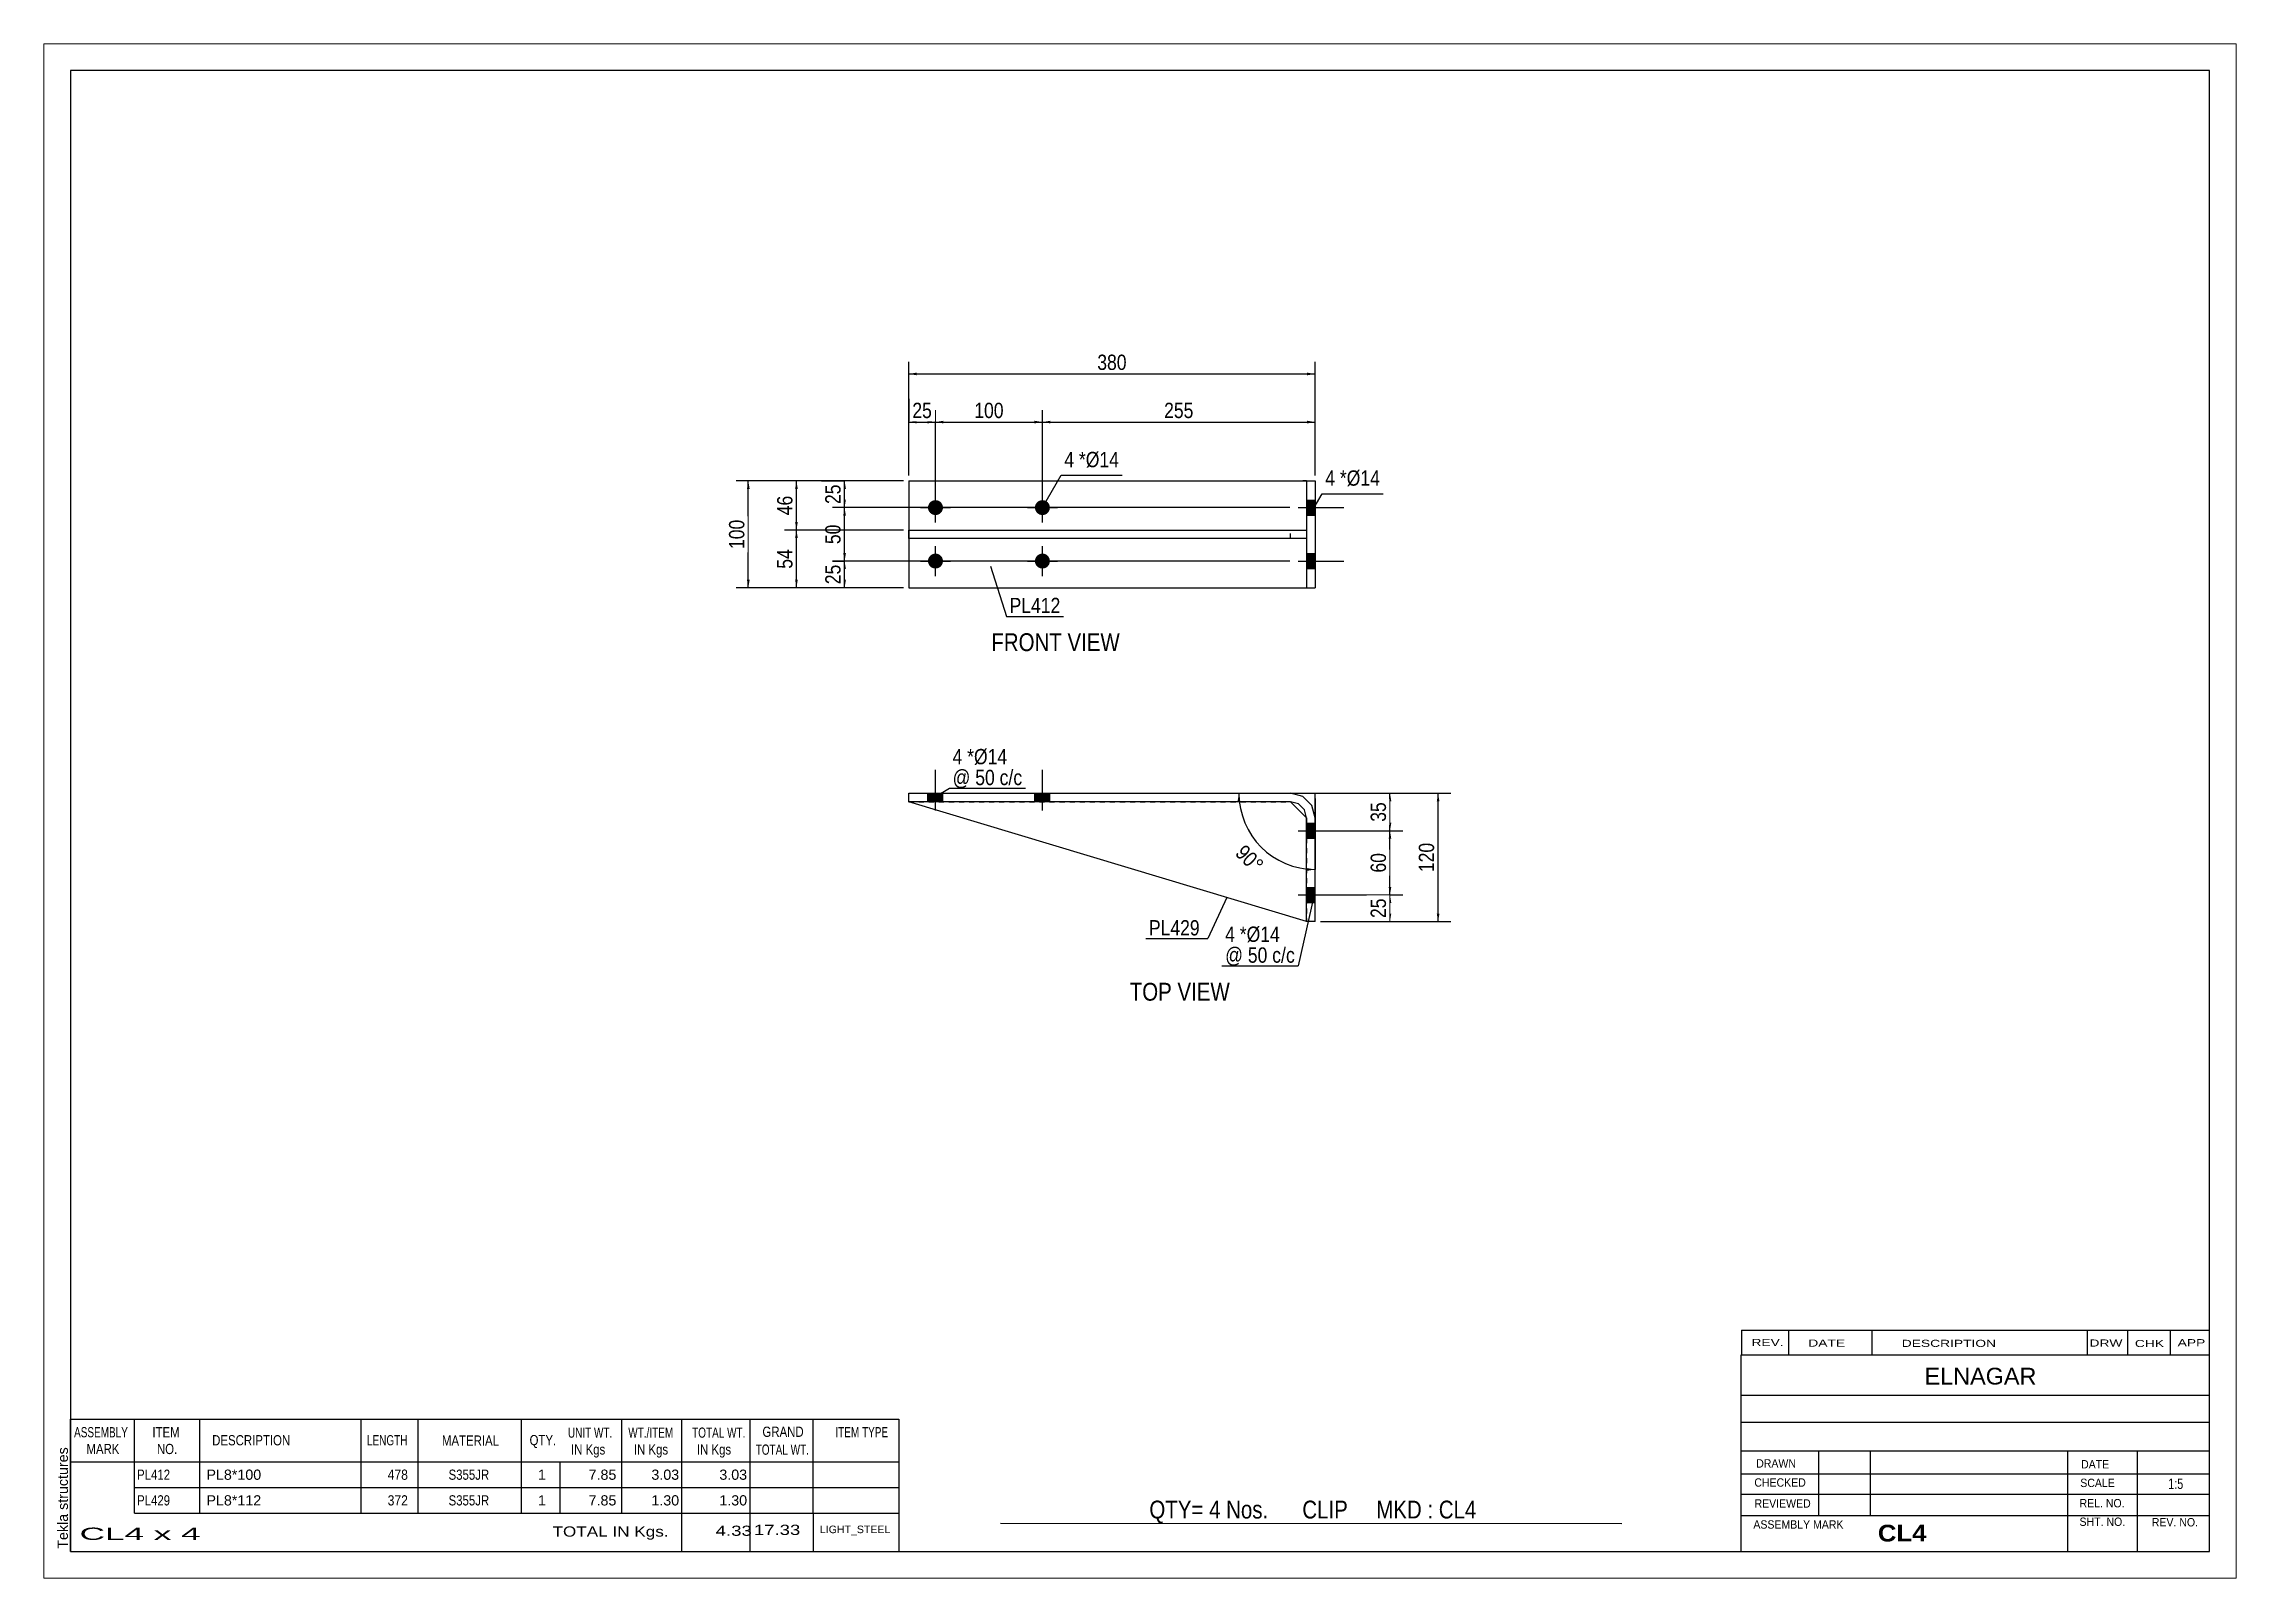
# Paper-space layout 'Layout1' of a CAD drawing. Header units: millimetres. Extents: x 0 to 410, y 0 to 287.
# The model-space entities are those that its viewports show. They can reach past a viewport. Long polylines and large blocks are cut down to what shows.
import ezdxf

# ---------------------------------------------------------------- set-up
doc = ezdxf.new("R2010")
doc.units = ezdxf.units.MM
doc.linetypes.add('DXK_LINE_DOT1', pattern=[1.8814, 0.9407, -0.9407])
doc.layers.add('Viewport layer', color=7, linetype='Continuous', plot=False)
doc.styles.add('Arial', font='ARIAL.TTF', dxfattribs={"height": 0.2})
doc.styles.add('Arial Bold', font='ARIALBD.TTF', dxfattribs={"height": 0.2})
doc.styles.add('Arial Narrow', font='ARIALN.TTF', dxfattribs={"height": 0.2})

# ---------------------------------------------------------------- blocks, each defined once
blk = doc.blocks.new('Unknown-627397399-1600')
at = {"color": 5, "linetype": 'Continuous'}
for p, q in [((405, 282), (5, 282)), ((5, 282), (5, 5)), ((405, 5), (405, 282)), ((5, 5), (405, 5))]:
    blk.add_line(p, q, dxfattribs=at)
at = {"color": 174, "linetype": 'Continuous', "style": 'Arial'}
blk.add_text('Tekla structures', height=1.9102, rotation=90, dxfattribs=at).set_placement((4.5, 5.5))
blk = doc.blocks.new('Unknown-627397399-11 - 1218')
at = {"color": 0, "linetype": 'Continuous'}
blk.add_wipeout([(201.27, 173.41), (201.27, 176.91), (177.2, 176.91), (177.2, 173.41)], dxfattribs=at)
at = {"color": 96, "linetype": 'Continuous', "style": 'Arial Narrow'}
blk.add_text('FRONT VIEW', height=3.34, dxfattribs=at).set_placement((177.2, 173.41))
blk = doc.blocks.new('Unknown-627397399-12 - 1240')
at = {"color": 0, "linetype": 'Continuous'}
blk.add_wipeout([(221.82, 108.02), (221.82, 111.52), (203.08, 111.52), (203.08, 108.02)], dxfattribs=at)
at = {"color": 96, "linetype": 'Continuous', "style": 'Arial Narrow'}
blk.add_text('TOP VIEW', height=3.34, dxfattribs=at).set_placement((203.08, 108.02))
blk = doc.blocks.new('Part-627397399-1796 - 1218')
at = {"color": 2, "linetype": 'Continuous'}
for p, q in [((161.75, 194.45), (161.75, 196.05)), ((161.75, 196.05), (236.15, 196.05)), ((236.15, 194.45), (161.75, 194.45)), ((236.15, 196.05), (236.15, 194.45))]:
    blk.add_line(p, q, dxfattribs=at)
at = {"color": 7, "linetype": 'DXK_LINE_DOT1'}
blk.add_line((233.15, 194.45), (233.15, 196.05), dxfattribs=at)
blk = doc.blocks.new('Part-627397399-1797 - 1218')
at = {"color": 2, "linetype": 'Continuous'}
for p, q in [((161.75, 205.25), (161.75, 185.25)), ((161.75, 205.25), (233.15, 205.25)), ((233.15, 205.25), (236.15, 205.25)), ((236.15, 205.25), (236.15, 185.25)), ((236.15, 205.25), (237.75, 205.25)), ((237.75, 205.25), (237.75, 185.25)), ((161.75, 185.25), (237.75, 185.25))]:
    blk.add_line(p, q, dxfattribs=at)
at = {"color": 7, "linetype": 'DXK_LINE_DOT1'}
blk.add_line((236.15, 205.25), (235.45, 205.25), dxfattribs=at)
blk = doc.blocks.new('Bolt-627397399-1798 - 1218')
at = {"linetype": 'Continuous'}
for points in [[(236.15, 201.65), (236.15, 198.85), (237.75, 198.85), (237.75, 201.65)], [(236.15, 201.65), (236.15, 198.85), (237.75, 198.85), (237.75, 201.65)], [(236.15, 191.65), (236.15, 188.85), (237.75, 188.85), (237.75, 191.65)], [(236.15, 191.65), (236.15, 188.85), (237.75, 188.85), (237.75, 191.65)]]:
    blk.add_hatch(color=3, dxfattribs=at).paths.add_polyline_path(points)
at = {"color": 3, "linetype": 'Continuous'}
for p, q in [((236.15, 201.65), (237.75, 201.65)), ((236.15, 201.65), (237.75, 201.65)), ((234.55, 200.25), (243.15, 200.25)), ((234.55, 200.25), (243.15, 200.25)), ((236.15, 198.85), (237.75, 198.85)), ((236.15, 198.85), (237.75, 198.85)), ((234.55, 190.25), (243.15, 190.25)), ((234.55, 190.25), (243.15, 190.25)), ((236.15, 191.65), (237.75, 191.65)), ((236.15, 191.65), (237.75, 191.65)), ((236.15, 188.85), (237.75, 188.85)), ((236.15, 188.85), (237.75, 188.85))]:
    blk.add_line(p, q, dxfattribs=at)
blk = doc.blocks.new('Bolt-627397399-1799 - 1218')
at = {"linetype": 'Continuous'}
for points in [[(166.75, 201.65, -1), (166.75, 198.85, -1)], [(186.75, 201.65, -1), (186.75, 198.85, -1)], [(166.75, 191.65, -1), (166.75, 188.85, -1)], [(186.75, 191.65, -1), (186.75, 188.85, -1)]]:
    blk.add_hatch(color=3, dxfattribs=at).paths.add_polyline_path(points)
at = {"color": 3, "linetype": 'Continuous'}
for p, q in [((166.75, 197.45), (166.75, 203.05)), ((186.75, 197.45), (186.75, 203.05)), ((163.95, 200.25), (169.55, 200.25)), ((183.95, 200.25), (189.55, 200.25)), ((166.75, 187.45), (166.75, 193.05)), ((186.75, 187.45), (186.75, 193.05)), ((163.95, 190.25), (169.55, 190.25)), ((183.95, 190.25), (189.55, 190.25))]:
    blk.add_line(p, q, dxfattribs=at)
blk = doc.blocks.new('Part-627397399-1801 - 1240')
at = {"color": 2, "linetype": 'Continuous'}
for p, q in [((161.75, 145.21), (161.75, 146.81)), ((161.75, 146.81), (233.15, 146.81)), ((233.15, 145.21), (161.75, 145.21)), ((235.45, 146.2), (233.15, 146.81)), ((234.65, 144.81), (233.15, 145.21)), ((235.75, 143.71), (234.65, 144.81)), ((237.13, 144.51), (235.45, 146.2)), ((236.15, 142.21), (235.75, 143.71)), ((237.75, 142.21), (237.13, 144.51)), ((236.15, 122.81), (236.15, 142.21)), ((237.75, 122.81), (237.75, 142.21)), ((237.75, 122.81), (236.15, 122.81))]:
    blk.add_line(p, q, dxfattribs=at)
blk = doc.blocks.new('Part-627397399-1800 - 1240')
at = {"color": 2, "linetype": 'Continuous'}
for p, q in [((236.15, 122.81), (161.75, 145.21)), ((233.15, 145.21), (236.15, 142.21))]:
    blk.add_line(p, q, dxfattribs=at)
at = {"color": 7, "linetype": 'DXK_LINE_DOT1'}
for p, q in [((161.75, 145.21), (233.15, 145.21)), ((236.15, 142.21), (236.15, 122.81))]:
    blk.add_line(p, q, dxfattribs=at)
blk = doc.blocks.new('Bolt-627397399-1802 - 1240')
at = {"linetype": 'Continuous'}
for points in [[(237.75, 138.41), (237.75, 141.21), (236.15, 141.21), (236.15, 138.41)], [(237.75, 138.41), (237.75, 141.21), (236.15, 141.21), (236.15, 138.41)], [(237.75, 126.41), (237.75, 129.21), (236.15, 129.21), (236.15, 126.41)], [(237.75, 126.41), (237.75, 129.21), (236.15, 129.21), (236.15, 126.41)]]:
    blk.add_hatch(color=3, dxfattribs=at).paths.add_polyline_path(points)
at = {"color": 3, "linetype": 'Continuous'}
for p, q in [((234.55, 139.81), (243.15, 139.81)), ((234.55, 139.81), (243.15, 139.81)), ((236.15, 141.21), (237.75, 141.21)), ((236.15, 141.21), (237.75, 141.21)), ((236.15, 138.41), (237.75, 138.41)), ((236.15, 138.41), (237.75, 138.41)), ((234.55, 127.81), (243.15, 127.81)), ((234.55, 127.81), (243.15, 127.81)), ((236.15, 129.21), (237.75, 129.21)), ((236.15, 129.21), (237.75, 129.21)), ((236.15, 126.41), (237.75, 126.41)), ((236.15, 126.41), (237.75, 126.41))]:
    blk.add_line(p, q, dxfattribs=at)
blk = doc.blocks.new('Bolt-627397399-1803 - 1240')
at = {"linetype": 'Continuous'}
for points in [[(168.15, 146.81), (165.35, 146.81), (165.35, 145.21), (168.15, 145.21)], [(168.15, 146.81), (165.35, 146.81), (165.35, 145.21), (168.15, 145.21)], [(188.15, 146.81), (185.35, 146.81), (185.35, 145.21), (188.15, 145.21)], [(188.15, 146.81), (185.35, 146.81), (185.35, 145.21), (188.15, 145.21)]]:
    blk.add_hatch(color=3, dxfattribs=at).paths.add_polyline_path(points)
at = {"color": 3, "linetype": 'Continuous'}
for p, q in [((166.75, 143.61), (166.75, 151.21)), ((166.75, 143.61), (166.75, 151.21)), ((186.75, 143.61), (186.75, 151.21)), ((186.75, 143.61), (186.75, 151.21)), ((165.35, 145.21), (165.35, 146.81)), ((165.35, 145.21), (165.35, 146.81)), ((168.15, 145.21), (168.15, 146.81)), ((168.15, 145.21), (168.15, 146.81)), ((185.35, 145.21), (185.35, 146.81)), ((185.35, 145.21), (185.35, 146.81)), ((188.15, 145.21), (188.15, 146.81)), ((188.15, 145.21), (188.15, 146.81))]:
    blk.add_line(p, q, dxfattribs=at)
blk = doc.blocks.new('StraightDimension-627397399-1275 - 1218')
at = {"linetype": 'Continuous'}
for points in [[(168.25, 216), (166.75, 216.25), (168.25, 216.5)], [(185.25, 216.5), (186.75, 216.25), (185.25, 216)]]:
    blk.add_hatch(color=7, dxfattribs=at).paths.add_polyline_path(points)
at = {"color": 7, "linetype": 'Continuous'}
for p, q in [((166.75, 201.25), (166.75, 218.5)), ((186.75, 201.25), (186.75, 218.5)), ((166.75, 216.25), (186.75, 216.25))]:
    blk.add_line(p, q, dxfattribs=at)
at = {"color": 0}
blk.add_wipeout([(180.09, 216.4), (180.09, 220.6), (173.41, 220.6), (173.41, 216.4)], dxfattribs=at)
at = {"color": 3, "style": 'Arial Narrow'}
blk.add_text('100', height=2.863, dxfattribs=at).set_placement((174.01, 217))
blk = doc.blocks.new('StraightDimension-627397399-1249 - 1218')
at = {"linetype": 'Continuous'}
for points in [[(149.5, 188.75), (149.75, 190.25), (150, 188.75)], [(150, 186.75), (149.75, 185.25), (149.5, 186.75)]]:
    blk.add_hatch(color=7, dxfattribs=at).paths.add_polyline_path(points)
at = {"color": 7, "linetype": 'Continuous'}
for p, q in [((233.05, 190.25), (147.5, 190.25)), ((149.75, 185.25), (149.75, 190.25)), ((160.75, 185.25), (147.5, 185.25))]:
    blk.add_line(p, q, dxfattribs=at)
at = {"color": 0}
blk.add_wipeout([(149.6, 190.18), (145.4, 190.18), (145.4, 185.32), (149.6, 185.32)], dxfattribs=at)
at = {"color": 3, "style": 'Arial Narrow'}
blk.add_text('25', height=2.863, rotation=90.0002, dxfattribs=at).set_placement((149, 185.92))
blk = doc.blocks.new('StraightDimension-627397399-1247 - 1218')
at = {"linetype": 'Continuous'}
for points in [[(149.5, 203.75), (149.75, 205.25), (150, 203.75)], [(150, 201.75), (149.75, 200.25), (149.5, 201.75)]]:
    blk.add_hatch(color=7, dxfattribs=at).paths.add_polyline_path(points)
at = {"color": 7, "linetype": 'Continuous'}
for p, q in [((160.75, 205.25), (147.5, 205.25)), ((149.75, 200.25), (149.75, 205.25)), ((233.05, 200.25), (147.5, 200.25))]:
    blk.add_line(p, q, dxfattribs=at)
at = {"color": 0}
blk.add_wipeout([(149.6, 205.18), (145.4, 205.18), (145.4, 200.32), (149.6, 200.32)], dxfattribs=at)
at = {"color": 3, "style": 'Arial Narrow'}
blk.add_text('25', height=2.863, rotation=90.0002, dxfattribs=at).set_placement((149, 200.92))
blk = doc.blocks.new('StraightDimension-627397399-1248 - 1218')
at = {"linetype": 'Continuous'}
for points in [[(149.5, 198.75), (149.75, 200.25), (150, 198.75)], [(150, 191.75), (149.75, 190.25), (149.5, 191.75)]]:
    blk.add_hatch(color=7, dxfattribs=at).paths.add_polyline_path(points)
at = {"color": 7, "linetype": 'Continuous'}
for p, q in [((233.05, 200.25), (147.5, 200.25)), ((149.75, 190.25), (149.75, 200.25)), ((233.05, 190.25), (147.5, 190.25))]:
    blk.add_line(p, q, dxfattribs=at)
at = {"color": 0}
blk.add_wipeout([(149.6, 197.68), (145.4, 197.68), (145.4, 192.82), (149.6, 192.82)], dxfattribs=at)
at = {"color": 3, "style": 'Arial Narrow'}
blk.add_text('50', height=2.863, rotation=90.0002, dxfattribs=at).set_placement((149, 193.42))
blk = doc.blocks.new('StraightDimension-627397399-1262 - 1218')
at = {"linetype": 'Continuous'}
for points in [[(140.5, 203.75), (140.75, 205.25), (141, 203.75)], [(141, 197.55), (140.75, 196.05), (140.5, 197.55)]]:
    blk.add_hatch(color=7, dxfattribs=at).paths.add_polyline_path(points)
at = {"color": 7, "linetype": 'Continuous'}
for p, q in [((160.75, 205.25), (138.5, 205.25)), ((140.75, 196.05), (140.75, 205.25)), ((160.75, 196.05), (138.5, 196.05))]:
    blk.add_line(p, q, dxfattribs=at)
at = {"color": 0}
blk.add_wipeout([(140.6, 203.08), (136.4, 203.08), (136.4, 198.22), (140.6, 198.22)], dxfattribs=at)
at = {"color": 3, "style": 'Arial Narrow'}
blk.add_text('46', height=2.863, rotation=90.0002, dxfattribs=at).set_placement((140, 198.82))
blk = doc.blocks.new('StraightDimension-627397399-1263 - 1218')
at = {"linetype": 'Continuous'}
for points in [[(140.5, 194.55), (140.75, 196.05), (141, 194.55)], [(141, 186.75), (140.75, 185.25), (140.5, 186.75)]]:
    blk.add_hatch(color=7, dxfattribs=at).paths.add_polyline_path(points)
at = {"color": 7, "linetype": 'Continuous'}
for p, q in [((160.75, 196.05), (138.5, 196.05)), ((140.75, 185.25), (140.75, 196.05)), ((160.75, 185.25), (138.5, 185.25))]:
    blk.add_line(p, q, dxfattribs=at)
at = {"color": 0}
blk.add_wipeout([(140.6, 193.08), (136.4, 193.08), (136.4, 188.22), (140.6, 188.22)], dxfattribs=at)
at = {"color": 3, "style": 'Arial Narrow'}
blk.add_text('54', height=2.863, rotation=90.0002, dxfattribs=at).set_placement((140, 188.82))
blk = doc.blocks.new('StraightDimension-627397399-1270 - 1218')
at = {"linetype": 'Continuous'}
for points in [[(131.5, 203.75), (131.75, 205.25), (132, 203.75)], [(132, 186.75), (131.75, 185.25), (131.5, 186.75)]]:
    blk.add_hatch(color=7, dxfattribs=at).paths.add_polyline_path(points)
at = {"color": 7, "linetype": 'Continuous'}
for p, q in [((160.75, 205.25), (129.5, 205.25)), ((131.75, 185.25), (131.75, 205.25)), ((160.75, 185.25), (129.5, 185.25))]:
    blk.add_line(p, q, dxfattribs=at)
at = {"color": 0}
blk.add_wipeout([(131.6, 198.59), (127.4, 198.59), (127.4, 191.91), (131.6, 191.91)], dxfattribs=at)
at = {"color": 3, "style": 'Arial Narrow'}
blk.add_text('100', height=2.863, rotation=90.0002, dxfattribs=at).set_placement((131, 192.51))
blk = doc.blocks.new('StraightDimension-627397399-1274 - 1218')
at = {"linetype": 'Continuous'}
for points in [[(188.25, 216), (186.75, 216.25), (188.25, 216.5)], [(236.25, 216.5), (237.75, 216.25), (236.25, 216)]]:
    blk.add_hatch(color=7, dxfattribs=at).paths.add_polyline_path(points)
at = {"color": 7, "linetype": 'Continuous'}
for p, q in [((186.75, 201.25), (186.75, 218.5)), ((237.75, 206.25), (237.75, 218.5)), ((186.75, 216.25), (237.75, 216.25))]:
    blk.add_line(p, q, dxfattribs=at)
at = {"color": 0}
blk.add_wipeout([(215.59, 216.4), (215.59, 220.6), (208.91, 220.6), (208.91, 216.4)], dxfattribs=at)
at = {"color": 3, "style": 'Arial Narrow'}
blk.add_text('255', height=2.863, dxfattribs=at).set_placement((209.51, 217))
blk = doc.blocks.new('StraightDimension-627397399-1276 - 1218')
at = {"linetype": 'Continuous'}
for points in [[(163.25, 216), (161.75, 216.25), (163.25, 216.5)], [(165.25, 216.5), (166.75, 216.25), (165.25, 216)]]:
    blk.add_hatch(color=7, dxfattribs=at).paths.add_polyline_path(points)
at = {"color": 7, "linetype": 'Continuous'}
for p, q in [((161.75, 206.25), (161.75, 218.5)), ((166.75, 201.25), (166.75, 218.5)), ((161.75, 216.25), (166.75, 216.25))]:
    blk.add_line(p, q, dxfattribs=at)
at = {"color": 0}
blk.add_wipeout([(166.68, 216.4), (166.68, 220.6), (161.82, 220.6), (161.82, 216.4)], dxfattribs=at)
at = {"color": 3, "style": 'Arial Narrow'}
blk.add_text('25', height=2.863, dxfattribs=at).set_placement((162.42, 217))
blk = doc.blocks.new('StraightDimension-627397399-1288 - 1218')
at = {"linetype": 'Continuous'}
for points in [[(163.25, 225), (161.75, 225.25), (163.25, 225.5)], [(236.25, 225.5), (237.75, 225.25), (236.25, 225)]]:
    blk.add_hatch(color=7, dxfattribs=at).paths.add_polyline_path(points)
at = {"color": 7, "linetype": 'Continuous'}
for p, q in [((161.75, 206.25), (161.75, 227.5)), ((237.75, 206.25), (237.75, 227.5)), ((161.75, 225.25), (237.75, 225.25))]:
    blk.add_line(p, q, dxfattribs=at)
at = {"color": 0}
blk.add_wipeout([(203.09, 225.4), (203.09, 229.6), (196.41, 229.6), (196.41, 225.4)], dxfattribs=at)
at = {"color": 3, "style": 'Arial Narrow'}
blk.add_text('380', height=2.863, dxfattribs=at).set_placement((197.01, 226))
blk = doc.blocks.new('StraightDimension-627397399-1292 - 1240')
at = {"linetype": 'Continuous'}
for points in [[(251.5, 145.31), (251.75, 146.81), (252, 145.31)], [(252, 141.31), (251.75, 139.81), (251.5, 141.31)]]:
    blk.add_hatch(color=7, dxfattribs=at).paths.add_polyline_path(points)
at = {"color": 7, "linetype": 'Continuous'}
for p, q in [((234.15, 146.81), (254.15, 146.81)), ((251.75, 139.81), (251.75, 146.81)), ((242.05, 139.81), (254.15, 139.81))]:
    blk.add_line(p, q, dxfattribs=at)
at = {"color": 0}
blk.add_wipeout([(251.6, 145.74), (247.4, 145.74), (247.4, 140.88), (251.6, 140.88)], dxfattribs=at)
at = {"color": 3, "style": 'Arial Narrow'}
blk.add_text('35', height=2.863, rotation=90.0002, dxfattribs=at).set_placement((251, 141.48))
blk = doc.blocks.new('StraightDimension-627397399-1293 - 1240')
at = {"linetype": 'Continuous'}
for points in [[(251.5, 138.31), (251.75, 139.81), (252, 138.31)], [(252, 129.31), (251.75, 127.81), (251.5, 129.31)]]:
    blk.add_hatch(color=7, dxfattribs=at).paths.add_polyline_path(points)
at = {"color": 7, "linetype": 'Continuous'}
for p, q in [((242.05, 139.81), (254.15, 139.81)), ((251.75, 127.81), (251.75, 139.81)), ((242.05, 127.81), (254.15, 127.81))]:
    blk.add_line(p, q, dxfattribs=at)
at = {"color": 0}
blk.add_wipeout([(251.6, 136.24), (247.4, 136.24), (247.4, 131.38), (251.6, 131.38)], dxfattribs=at)
at = {"color": 3, "style": 'Arial Narrow'}
blk.add_text('60', height=2.863, rotation=90.0002, dxfattribs=at).set_placement((251, 131.98))
blk = doc.blocks.new('StraightDimension-627397399-1294 - 1240')
at = {"linetype": 'Continuous'}
for points in [[(251.5, 126.31), (251.75, 127.81), (252, 126.31)], [(252, 124.31), (251.75, 122.81), (251.5, 124.31)]]:
    blk.add_hatch(color=7, dxfattribs=at).paths.add_polyline_path(points)
at = {"color": 7, "linetype": 'Continuous'}
for p, q in [((242.05, 127.81), (254.15, 127.81)), ((251.75, 122.81), (251.75, 127.81)), ((238.75, 122.81), (254.15, 122.81))]:
    blk.add_line(p, q, dxfattribs=at)
at = {"color": 0}
blk.add_wipeout([(251.6, 127.74), (247.4, 127.74), (247.4, 122.88), (251.6, 122.88)], dxfattribs=at)
at = {"color": 3, "style": 'Arial Narrow'}
blk.add_text('25', height=2.863, rotation=90.0002, dxfattribs=at).set_placement((251, 123.48))
blk = doc.blocks.new('StraightDimension-627397399-1304 - 1240')
at = {"linetype": 'Continuous'}
for points in [[(260.5, 145.31), (260.75, 146.81), (261, 145.31)], [(261, 124.31), (260.75, 122.81), (260.5, 124.31)]]:
    blk.add_hatch(color=7, dxfattribs=at).paths.add_polyline_path(points)
at = {"color": 7, "linetype": 'Continuous'}
for p, q in [((234.15, 146.81), (263.15, 146.81)), ((260.75, 122.81), (260.75, 146.81)), ((238.75, 122.81), (263.15, 122.81))]:
    blk.add_line(p, q, dxfattribs=at)
at = {"color": 0}
blk.add_wipeout([(260.6, 138.15), (256.4, 138.15), (256.4, 131.47), (260.6, 131.47)], dxfattribs=at)
at = {"color": 3, "style": 'Arial Narrow'}
blk.add_text('120', height=2.863, rotation=90.0002, dxfattribs=at).set_placement((260, 132.07))
blk = doc.blocks.new('AngleDimension-627397399-1626 - 1240')
at = {"linetype": 'Continuous'}
for points in [[(223.25, 145.31), (223.5, 146.81), (223.75, 145.31)], [(236.25, 132.81), (237.75, 132.56), (236.25, 132.31)]]:
    blk.add_hatch(color=7, dxfattribs=at).paths.add_polyline_path(points)
at = {"color": 7, "linetype": 'Continuous'}
for p, q in [((223.5, 146.81), (237.75, 146.81)), ((237.75, 132.56), (237.75, 146.81)), ((237.75, 145.81), (237.75, 132.56))]:
    blk.add_line(p, q, dxfattribs=at)
blk.add_arc((237.75, 146.81), 14.25, 180, 270, dxfattribs=at)
at = {"color": 0}
blk.add_wipeout([(226.35, 130.85), (229.32, 133.82), (224.75, 138.38), (221.78, 135.41)], dxfattribs=at)
at = {"color": 3, "style": 'Arial Narrow'}
blk.add_text('90°', height=2.863, rotation=-45.0001, dxfattribs=at).set_placement((222.63, 135.41))
blk = doc.blocks.new('CBS_CALLOFF-627397399-1983')
at = {"color": 7, "linetype": 'Continuous'}
blk.add_line((178.88, 10.27), (295.11, 10.25), dxfattribs=at)
at = {"color": 3, "linetype": 'Continuous', "style": 'Arial Narrow'}
blk.add_text('QTY= 4 Nos.      CLIP     MKD : CL4', height=3.3405, dxfattribs=at).set_placement((206.75, 11.16))
blk = doc.blocks.new('CBS_BOM-627397399-1982')
at = {"color": 7, "linetype": 'Continuous'}
for p, q in [((4.97, 21.77), (4.97, 29.77)), ((4.97, 29.77), (159.89, 29.77)), ((16.97, 21.77), (16.97, 29.77)), ((29.16, 21.77), (29.16, 29.77)), ((59.32, 21.77), (59.32, 29.77)), ((70, 21.77), (70, 29.77)), ((89.32, 21.77), (89.32, 29.77)), ((108.12, 21.77), (108.12, 29.77)), ((119.33, 21.77), (119.33, 29.77)), ((132.12, 21.77), (132.12, 29.77)), ((143.87, 21.77), (143.87, 29.77)), ((159.89, 29.76), (159.89, 21.78)), ((4.97, 21.77), (159.89, 21.77)), ((4.97, 16.97), (4.97, 21.77)), ((16.97, 16.97), (16.97, 21.77)), ((29.16, 16.97), (29.16, 21.77)), ((59.32, 16.97), (59.32, 21.77)), ((70, 16.97), (70, 21.77)), ((89.32, 16.97), (89.32, 21.77)), ((96.58, 16.97), (96.58, 21.77)), ((108.12, 16.97), (108.12, 21.77)), ((119.33, 16.97), (119.33, 21.77)), ((132.12, 16.97), (132.12, 21.77)), ((143.89, 16.97), (143.89, 21.77)), ((159.89, 21.76), (159.89, 16.97)), ((4.97, 12.17), (4.97, 16.97)), ((16.97, 16.97), (159.89, 16.97)), ((16.97, 12.17), (16.97, 16.97)), ((29.16, 12.17), (29.16, 16.97)), ((59.32, 12.17), (59.32, 16.97)), ((70, 12.17), (70, 16.97)), ((89.32, 12.17), (89.32, 16.97)), ((96.58, 12.17), (96.58, 16.97)), ((108.12, 12.17), (108.12, 16.97)), ((119.33, 12.17), (119.33, 16.97)), ((132.12, 12.17), (132.12, 16.97)), ((143.89, 12.17), (143.89, 16.97)), ((159.89, 16.96), (159.89, 12.17)), ((4.97, 4.97), (4.97, 12.15)), ((16.97, 12.17), (159.89, 12.17)), ((119.33, 4.97), (119.33, 12.15)), ((132.12, 4.97), (132.12, 12.15)), ((143.93, 4.97), (143.93, 12.15)), ((159.89, 12.17), (159.89, 4.97)), ((4.97, 4.97), (159.89, 4.97))]:
    blk.add_line(p, q, dxfattribs=at)
at = {"color": 3, "linetype": 'Continuous', "style": 'Arial'}
for s, height, width, p in [('ASSEMBLY', 1.91, 0.7, (5.65, 26.34)), ('MARK', 1.91, 0.8, (7.97, 23.21)), ('ITEM', 1.91, 0.8, (20.3, 26.34)), ('NO.', 1.91, 0.8, (21.15, 23.21)), ('DESCRIPTION', 1.9102, 0.8, (31.48, 24.84)), ('LENGTH', 1.91, 0.7, (60.43, 24.84)), ('MATERIAL', 1.91, 0.8, (74.45, 24.79)), ('QTY.', 1.91, 0.8, (90.84, 24.87)), ('UNIT WT.', 1.91, 0.7, (98.01, 26.27)), ('IN Kgs', 1.91, 0.8, (98.59, 23.13)), ('WT./ITEM', 1.91, 0.7, (109.3, 26.27)), ('IN Kgs', 1.91, 0.8, (110.34, 23.13)), ('TOTAL WT.', 1.91, 0.7, (121.24, 26.27)), ('IN Kgs', 1.91, 0.8, (122.13, 23.13)), ('TOTAL WT.', 1.91, 0.7, (133.13, 23.09)), ('GRAND', 1.91, 0.8, (134.39, 26.43)), ('ITEM TYPE', 1.91, 0.7, (148.03, 26.35))]:
    blk.add_text(s, height=height, dxfattribs=dict(at, width=width)).set_placement(p)
at = {"color": 7, "linetype": 'Continuous', "style": 'Arial'}
for s, width, p in [('PL412', 0.8, (17.43, 18.4)), ('478', 0.85, (64.3, 18.4)), ('S355JR', 0.8, (75.69, 18.4)), ('PL429', 0.8, (17.43, 13.6)), ('372', 0.85, (64.3, 13.6)), ('S355JR', 0.8, (75.69, 13.6))]:
    blk.add_text(s, height=1.91, dxfattribs=dict(at, width=width)).set_placement(p)
for s, p in [('PL8*100', (30.41, 18.4)), ('1', (92.41, 18.4)), ('7.85', (101.88, 18.4)), ('3.03', (113.62, 18.4)), ('3.03', (126.33, 18.4)), ('PL8*112', (30.41, 13.6)), ('1', (92.41, 13.6)), ('7.85', (101.88, 13.6)), ('1.30', (113.62, 13.6)), ('1.30', (126.33, 13.6))]:
    blk.add_text(s, height=1.91, dxfattribs=at).set_placement(p)
at = {"color": 6, "linetype": 'Continuous', "style": 'Arial'}
for s, height, width, p in [('CL4 x 4', 2.292, 2.05, (6.69, 7.16)), ('TOTAL IN Kgs.', 1.9102, 1.2, (95.13, 7.77)), ('4.33', 1.91, 1.3, (125.65, 7.92)), ('17.33', 1.91, 1.3, (132.79, 8.08))]:
    blk.add_text(s, height=height, dxfattribs=dict(at, width=width)).set_placement(p)
blk.add_text('LIGHT_STEEL', height=1.4135, dxfattribs=at).set_placement((145.14, 8.42))
blk = doc.blocks.new('CBS_NAME_BLOG-627397399-1984')
at = {"color": 7, "linetype": 'Continuous'}
for p, q in [((317.41, 41.75), (404.93, 41.75)), ((317.41, 5.04), (317.41, 41.75)), ((317.41, 34.21), (404.93, 34.21)), ((317.48, 29.16), (405, 29.16)), ((317.41, 23.79), (404.93, 23.79)), ((331.93, 11.68), (331.93, 23.78)), ((341.62, 11.71), (341.62, 23.78)), ((378.53, 5.04), (378.53, 23.77)), ((391.58, 5.04), (391.58, 23.78)), ((317.42, 19.49), (405, 19.51)), ((317.41, 15.74), (404.93, 15.74)), ((317.41, 11.7), (404.93, 11.7)), ((317.41, 5), (405, 5))]:
    blk.add_line(p, q, dxfattribs=at)
at = {"color": 3, "linetype": 'Continuous', "style": 'Arial'}
blk.add_text('ELNAGAR', height=3.133, dxfattribs=at).set_placement((351.73, 36.22))
at = {"color": 3, "linetype": 'Continuous'}
for s, height, style, width, p in [('DRAWN', 1.566, 'Arial', 0.9, (320.24, 20.68)), ('DATE', 1.566, 'Arial', 0.9, (381, 20.52)), ('CHECKED', 1.566, 'Arial', 0.9, (319.89, 17.11)), ('SCALE', 1.566, 'Arial', 0.9, (380.85, 17.04)), ('1:5', 1.957, 'Arial Narrow', 0.9, (397.3, 16.68)), ('REVIEWED', 1.566, 'Arial', 0.9, (319.93, 13.19)), ('REL. NO.', 1.566, 'Arial', 0.9, (380.71, 13.24)), ('ASSEMBLY MARK', 1.5663, 'Arial', 0.9, (319.71, 9.26)), ('CL4', 3.131, 'Arial Bold', 1.1, (342.99, 6.86)), ('SHT. NO.', 1.566, 'Arial', 0.9, (380.71, 9.77)), ('REV. NO.', 1.566, 'Arial', 0.9, (394.23, 9.68))]:
    blk.add_text(s, height=height, dxfattribs=dict(at, style=style, width=width)).set_placement(p)
blk = doc.blocks.new('CBS_REVISION-627397399-1985')
at = {"color": 7, "linetype": 'Continuous'}
for p, q in [((317.49, 46.38), (404.99, 46.38)), ((317.49, 46.38), (317.49, 41.75)), ((326.29, 46.38), (326.29, 41.75)), ((341.88, 46.38), (341.88, 41.81)), ((382.14, 46.38), (382.14, 41.75)), ((389.68, 46.38), (389.68, 41.75)), ((397.63, 46.38), (397.63, 41.75)), ((317.49, 41.75), (404.99, 41.75))]:
    blk.add_line(p, q, dxfattribs=at)
at = {"color": 7, "style": 'Arial Narrow', "width": 1.7}
for s, height, p in [('REV.', 1.326, (319.35, 43.43)), ('DATE', 1.326, (329.98, 43.31)), ('DESCRIPTION', 1.3257, (347.46, 43.26)), ('DRW', 1.326, (382.57, 43.32)), ('CHK', 1.326, (391.06, 43.23)), ('APP', 1.326, (399.06, 43.38))]:
    blk.add_text(s, height=height, dxfattribs=at).set_placement(p)
blk = doc.blocks.new('Mark-627397399-1804 - 1218')
at = {"color": 0}
blk.add_wipeout([(190.11, 180.51), (190.11, 183.51), (180.61, 183.51), (180.61, 180.51)], dxfattribs=at)
blk.add_wipeout([(190.11, 180.51), (190.11, 183.51), (180.61, 183.51), (180.61, 180.51)], dxfattribs=at)
at = {"color": 7, "linetype": 'Continuous'}
for p, q in [((177.01, 189.31), (180.01, 179.91)), ((180.01, 179.91), (190.71, 179.91))]:
    blk.add_line(p, q, dxfattribs=at)
at = {"color": 3, "style": 'Arial Narrow'}
blk.add_text('PL412', height=2.863, dxfattribs=at).set_placement((180.61, 180.51))
blk = doc.blocks.new('Mark-627397399-1807 - 1218')
at = {"color": 0}
blk.add_wipeout([(241.48, 204.35), (241.48, 207.35), (239.65, 207.35), (239.65, 204.35)], dxfattribs=at)
blk.add_wipeout([(241.48, 204.35), (241.48, 207.35), (239.65, 207.35), (239.65, 204.35)], dxfattribs=at)
at = {"color": 7, "linetype": 'Continuous'}
blk.add_line((237.55, 200.25), (239.05, 202.85), dxfattribs=at)
at = {"color": 0}
blk.add_wipeout([(243.66, 204.35), (243.66, 207.35), (242.38, 207.35), (242.38, 204.35)], dxfattribs=at)
blk.add_wipeout([(243.66, 204.35), (243.66, 207.35), (242.38, 207.35), (242.38, 204.35)], dxfattribs=at)
at = {"color": 3, "style": 'Arial Narrow'}
blk.add_text('4', height=2.86, dxfattribs=at).set_placement((239.65, 204.35))
at = {"color": 0}
blk.add_wipeout([(249.87, 204.35), (249.87, 207.35), (243.66, 207.35), (243.66, 204.35)], dxfattribs=at)
blk.add_wipeout([(249.87, 204.35), (249.87, 207.35), (243.66, 207.35), (243.66, 204.35)], dxfattribs=at)
at = {"color": 7, "linetype": 'Continuous'}
blk.add_line((239.05, 202.85), (250.47, 202.85), dxfattribs=at)
at = {"color": 3, "style": 'Arial Narrow'}
for s, height, p in [('*', 2.86, (242.38, 204.35)), ('Ø14', 2.863, (243.66, 204.35))]:
    blk.add_text(s, height=height, dxfattribs=at).set_placement(p)
blk = doc.blocks.new('Mark-627397399-1808 - 1218')
at = {"color": 0}
blk.add_wipeout([(192.68, 207.81), (192.68, 210.81), (190.85, 210.81), (190.85, 207.81)], dxfattribs=at)
blk.add_wipeout([(192.68, 207.81), (192.68, 210.81), (190.85, 210.81), (190.85, 207.81)], dxfattribs=at)
at = {"color": 7, "linetype": 'Continuous'}
blk.add_line((186.75, 200.25), (190.25, 206.31), dxfattribs=at)
at = {"color": 0}
blk.add_wipeout([(194.86, 207.81), (194.86, 210.81), (193.58, 210.81), (193.58, 207.81)], dxfattribs=at)
blk.add_wipeout([(194.86, 207.81), (194.86, 210.81), (193.58, 210.81), (193.58, 207.81)], dxfattribs=at)
at = {"color": 3, "style": 'Arial Narrow'}
blk.add_text('4', height=2.86, dxfattribs=at).set_placement((190.85, 207.81))
at = {"color": 0}
blk.add_wipeout([(201.07, 207.81), (201.07, 210.81), (194.86, 210.81), (194.86, 207.81)], dxfattribs=at)
blk.add_wipeout([(201.07, 207.81), (201.07, 210.81), (194.86, 210.81), (194.86, 207.81)], dxfattribs=at)
at = {"color": 7, "linetype": 'Continuous'}
blk.add_line((190.25, 206.31), (201.67, 206.31), dxfattribs=at)
at = {"color": 3, "style": 'Arial Narrow'}
for s, height, p in [('*', 2.86, (193.58, 207.81)), ('Ø14', 2.863, (194.86, 207.81))]:
    blk.add_text(s, height=height, dxfattribs=at).set_placement(p)
blk = doc.blocks.new('Mark-627397399-1809 - 1240')
at = {"color": 0}
blk.add_wipeout([(216.18, 120.22), (216.18, 123.22), (206.67, 123.22), (206.67, 120.22)], dxfattribs=at)
blk.add_wipeout([(216.18, 120.22), (216.18, 123.22), (206.67, 123.22), (206.67, 120.22)], dxfattribs=at)
at = {"color": 7, "linetype": 'Continuous'}
for p in [(221.21, 127.35), (206.07, 119.62)]:
    blk.add_line(p, (217.68, 119.62), dxfattribs=at)
at = {"color": 3, "style": 'Arial Narrow'}
blk.add_text('PL429', height=2.863, dxfattribs=at).set_placement((206.67, 120.22))
blk = doc.blocks.new('Mark-627397399-1812 - 1240')
at = {"color": 0}
blk.add_wipeout([(222.76, 119.02), (222.76, 122.02), (220.93, 122.02), (220.93, 119.02)], dxfattribs=at)
blk.add_wipeout([(222.76, 119.02), (222.76, 122.02), (220.93, 122.02), (220.93, 119.02)], dxfattribs=at)
blk.add_wipeout([(224.94, 119.02), (224.94, 122.02), (223.66, 122.02), (223.66, 119.02)], dxfattribs=at)
blk.add_wipeout([(224.94, 119.02), (224.94, 122.02), (223.66, 122.02), (223.66, 119.02)], dxfattribs=at)
blk.add_wipeout([(231.15, 119.02), (231.15, 122.02), (224.94, 122.02), (224.94, 119.02)], dxfattribs=at)
blk.add_wipeout([(231.15, 119.02), (231.15, 122.02), (224.94, 122.02), (224.94, 119.02)], dxfattribs=at)
at = {"color": 3, "style": 'Arial Narrow'}
blk.add_text('*', height=2.86, dxfattribs=at).set_placement((223.66, 119.02))
at = {"color": 0}
blk.add_wipeout([(233.95, 115.12), (233.95, 118.12), (220.93, 118.12), (220.93, 115.12)], dxfattribs=at)
blk.add_wipeout([(233.95, 115.12), (233.95, 118.12), (220.93, 118.12), (220.93, 115.12)], dxfattribs=at)
at = {"color": 7, "linetype": 'Continuous'}
for p in [(237.55, 127.81), (220.33, 114.52)]:
    blk.add_line(p, (234.55, 114.52), dxfattribs=at)
at = {"color": 3, "style": 'Arial Narrow'}
for s, height, p in [('4', 2.86, (220.93, 119.02)), ('Ø14', 2.863, (224.94, 119.02)), ('@ 50 c/', 2.863, (220.93, 115.12)), ('c', 2.86, (232.31, 115.12))]:
    blk.add_text(s, height=height, dxfattribs=at).set_placement(p)
blk = doc.blocks.new('Mark-627397399-1813 - 1240')
at = {"color": 0}
blk.add_wipeout([(171.78, 152.24), (171.78, 155.24), (169.95, 155.24), (169.95, 152.24)], dxfattribs=at)
blk.add_wipeout([(171.78, 152.24), (171.78, 155.24), (169.95, 155.24), (169.95, 152.24)], dxfattribs=at)
blk.add_wipeout([(173.95, 152.24), (173.95, 155.24), (172.68, 155.24), (172.68, 152.24)], dxfattribs=at)
blk.add_wipeout([(173.95, 152.24), (173.95, 155.24), (172.68, 155.24), (172.68, 152.24)], dxfattribs=at)
blk.add_wipeout([(180.17, 152.24), (180.17, 155.24), (173.95, 155.24), (173.95, 152.24)], dxfattribs=at)
blk.add_wipeout([(180.17, 152.24), (180.17, 155.24), (173.95, 155.24), (173.95, 152.24)], dxfattribs=at)
at = {"color": 3, "style": 'Arial Narrow'}
blk.add_text('*', height=2.86, dxfattribs=at).set_placement((172.68, 152.24))
at = {"color": 0}
blk.add_wipeout([(182.97, 148.34), (182.97, 151.34), (169.95, 151.34), (169.95, 148.34)], dxfattribs=at)
blk.add_wipeout([(182.97, 148.34), (182.97, 151.34), (169.95, 151.34), (169.95, 148.34)], dxfattribs=at)
at = {"color": 7, "linetype": 'Continuous'}
for p, q in [((166.75, 146.24), (169.35, 147.74)), ((169.35, 147.74), (183.57, 147.74))]:
    blk.add_line(p, q, dxfattribs=at)
at = {"color": 3, "style": 'Arial Narrow'}
for s, height, p in [('4', 2.86, (169.95, 152.24)), ('Ø14', 2.863, (173.95, 152.24)), ('@ 50 c/', 2.863, (169.95, 148.34)), ('c', 2.86, (181.32, 148.34))]:
    blk.add_text(s, height=height, dxfattribs=at).set_placement(p)

msp = doc.modelspace()

# ---------------------------------------------------------------- block references
for name in ['Unknown-627397399-1600', 'Part-627397399-1797 - 1218', 'Bolt-627397399-1799 - 1218', 'Bolt-627397399-1798 - 1218', 'Part-627397399-1796 - 1218', 'Bolt-627397399-1803 - 1240', 'Part-627397399-1801 - 1240', 'Part-627397399-1800 - 1240', 'Bolt-627397399-1802 - 1240', 'CBS_REVISION-627397399-1985', 'CBS_NAME_BLOG-627397399-1984', 'CBS_BOM-627397399-1982', 'CBS_CALLOFF-627397399-1983']:
    msp.add_blockref(name, (0, 0))

# ---------------------------------------------------------------- next in the draw order: block references
for name in ['StraightDimension-627397399-1275 - 1218', 'StraightDimension-627397399-1249 - 1218', 'Unknown-627397399-11 - 1218', 'Mark-627397399-1813 - 1240', 'StraightDimension-627397399-1292 - 1240', 'Mark-627397399-1809 - 1240', 'Unknown-627397399-12 - 1240']:
    msp.add_blockref(name, (0, 0))

# ---------------------------------------------------------------- next in the draw order: block references
for name in ['StraightDimension-627397399-1247 - 1218', 'StraightDimension-627397399-1293 - 1240']:
    msp.add_blockref(name, (0, 0))

# ---------------------------------------------------------------- next in the draw order: block references
for name in ['StraightDimension-627397399-1248 - 1218', 'StraightDimension-627397399-1294 - 1240']:
    msp.add_blockref(name, (0, 0))

# ---------------------------------------------------------------- next in the draw order: block references
for name in ['StraightDimension-627397399-1274 - 1218', 'StraightDimension-627397399-1262 - 1218', 'Mark-627397399-1804 - 1218', 'StraightDimension-627397399-1304 - 1240']:
    msp.add_blockref(name, (0, 0))

# ---------------------------------------------------------------- next in the draw order: block references
for name in ['StraightDimension-627397399-1263 - 1218', 'AngleDimension-627397399-1626 - 1240', 'Mark-627397399-1812 - 1240']:
    msp.add_blockref(name, (0, 0))

# ---------------------------------------------------------------- next in the draw order: block references
msp.add_blockref('StraightDimension-627397399-1270 - 1218', (0, 0))

# ---------------------------------------------------------------- next in the draw order: block references
msp.add_blockref('StraightDimension-627397399-1276 - 1218', (0, 0))

# ---------------------------------------------------------------- next in the draw order: block references
msp.add_blockref('StraightDimension-627397399-1288 - 1218', (0, 0))

# ---------------------------------------------------------------- next in the draw order: block references
for name in ['Mark-627397399-1808 - 1218', 'Mark-627397399-1807 - 1218']:
    msp.add_blockref(name, (0, 0))

psp = doc.layouts.get("Layout1")

# ---------------------------------------------------------------- viewports
at = {"layer": 'Viewport layer', "view_target_point": (205, 143.5)}
psp.add_viewport(center=(205, 143.5), size=(410, 287), view_center_point=(0, 0), view_height=287, dxfattribs=at)

doc.saveas('drawing.dxf')
